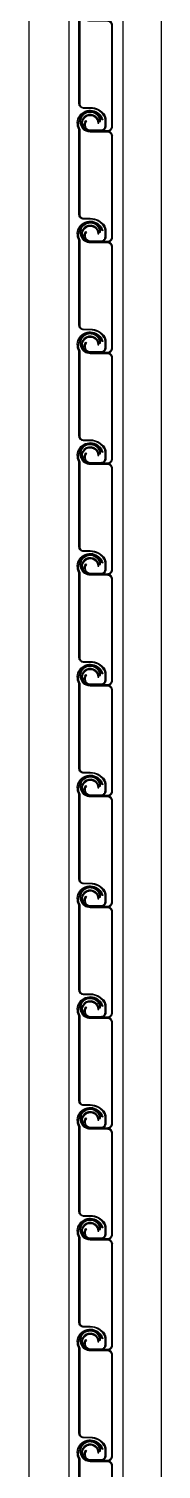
# Model space of a CAD drawing. Header units: millimetres. Extents: x 19868 to 801382, y -4805 to 85279.
# Drawn here: x 579850 to 579936, y 36795 to 37731 of the extents above; entities that cross this region are included whole.
import ezdxf

# ---------------------------------------------------------------- set-up
doc = ezdxf.new("R2010")
doc.units = ezdxf.units.MM
doc.header["$LTSCALE"] = 250
doc.layers.add('A-ETC-8', color=8, linetype='Continuous')

# ---------------------------------------------------------------- blocks, each defined once
blk = doc.blocks.new('C9fc9bb7c')
h = blk.add_hatch()
h.set_pattern_fill('ANSI31', color=256, scale=1.161, angle=-90, style=0)
h.set_pattern_definition([(315, (-1584085.85751, 209484.24353), (0.10261887162, 0.10261887162), [])])
h.paths.add_polyline_path([(710.8, 2639.49), (710.8, 2696.78), (710.8, 2703.92, 0.414214), (707.75, 2706.97), (696.9, 2706.97), (696.9, 2707.56), (707.75, 2707.56, -0.414214), (711.39, 2703.92), (711.39, 2696.78), (711.39, 2639.49)])
h.paths.add_polyline_path([(690.2, 2713.6), (690.79, 2713.6, 0.272094), (693.98, 2708.3), (692.9, 2708.3, -0.234313)])
h.paths.add_polyline_path([(690.2, 2713.6, -0.416993), (696.9, 2720.36), (696.9, 2719.78, 0.41726), (690.79, 2713.6)])
h.paths.add_polyline_path([(696.9, 2719.78), (696.9, 2720.36, -0.414214), (703.59, 2713.67), (703.01, 2713.67, 0.414214)])
h.paths.add_polyline_path([(692.9, 2708.3), (693.98, 2708.3, 0.125086), (696.9, 2707.56), (696.9, 2706.97, -0.161553)])
h.paths.add_polyline_path([(707.75, 2635), (696.9, 2635), (696.9, 2635.58), (704.06, 2635.58), (707.75, 2635.58, 0.414214), (710.8, 2638.64), (710.8, 2639.49), (711.39, 2639.49), (711.39, 2638.64, -0.414214)])
h.paths.add_polyline_path([(696.9, 2645.65), (696.9, 2646.24, -0.414214), (702.52, 2640.62), (701.93, 2640.62, 0.414214)])
h.paths.add_polyline_path([(691.39, 2639.49, -0.474498), (696.9, 2646.24), (696.9, 2645.65, 0.481821), (691.99, 2639.49)])
h.paths.add_polyline_path([(691.39, 2639.49), (691.99, 2639.49, 0.349691), (696.9, 2635.58), (696.9, 2635, -0.356394)])
h = blk.add_hatch()
h.set_pattern_fill('ANSI31', color=256, scale=1.161, angle=-90, style=0)
h.set_pattern_definition([(315, (-1584085.85751, 209412.26746), (0.10261887162, 0.10261887162), [])])
h.paths.add_polyline_path([(710.8, 2567.52), (710.8, 2624.8), (710.8, 2631.94, 0.414214), (707.75, 2635), (696.9, 2635), (696.9, 2635.58), (707.75, 2635.58, -0.414214), (711.39, 2631.94), (711.39, 2624.8), (711.39, 2567.52)])
h.paths.add_polyline_path([(690.2, 2641.63), (690.79, 2641.63, 0.272094), (693.98, 2636.32), (692.9, 2636.32, -0.234313)])
h.paths.add_polyline_path([(690.2, 2641.63, -0.416993), (696.9, 2648.39), (696.9, 2647.8, 0.41726), (690.79, 2641.63)])
h.paths.add_polyline_path([(696.9, 2647.8), (696.9, 2648.39, -0.414214), (703.59, 2641.69), (703.01, 2641.69, 0.414214)])
h.paths.add_polyline_path([(692.9, 2636.32), (693.98, 2636.32, 0.125086), (696.9, 2635.58), (696.9, 2635, -0.161553)])
h.paths.add_polyline_path([(707.75, 2563.02), (696.9, 2563.02), (696.9, 2563.61), (704.06, 2563.61), (707.75, 2563.61, 0.414214), (710.8, 2566.66), (710.8, 2567.52), (711.39, 2567.52), (711.39, 2566.66, -0.414214)])
h.paths.add_polyline_path([(696.9, 2573.67), (696.9, 2574.26, -0.414214), (702.52, 2568.64), (701.93, 2568.64, 0.414214)])
h.paths.add_polyline_path([(691.39, 2567.52, -0.474498), (696.9, 2574.26), (696.9, 2573.67, 0.481821), (691.99, 2567.52)])
h.paths.add_polyline_path([(691.39, 2567.52), (691.99, 2567.52, 0.349691), (696.9, 2563.61), (696.9, 2563.02, -0.356394)])
h = blk.add_hatch()
h.set_pattern_fill('ANSI31', color=256, scale=1.161, angle=-90, style=0)
h.set_pattern_definition([(315, (-1584085.85751, 209340.29139), (0.10261887162, 0.10261887162), [])])
h.paths.add_polyline_path([(710.8, 2495.54), (710.8, 2552.83), (710.8, 2559.97, 0.414214), (707.75, 2563.02), (696.9, 2563.02), (696.9, 2563.61), (707.75, 2563.61, -0.414214), (711.39, 2559.97), (711.39, 2552.83), (711.39, 2495.54)])
h.paths.add_polyline_path([(690.2, 2569.65), (690.79, 2569.65, 0.272094), (693.98, 2564.35), (692.9, 2564.35, -0.234313)])
h.paths.add_polyline_path([(690.2, 2569.65, -0.416993), (696.9, 2576.41), (696.9, 2575.82, 0.41726), (690.79, 2569.65)])
h.paths.add_polyline_path([(696.9, 2575.82), (696.9, 2576.41, -0.414214), (703.59, 2569.72), (703.01, 2569.72, 0.414214)])
h.paths.add_polyline_path([(692.9, 2564.35), (693.98, 2564.35, 0.125086), (696.9, 2563.61), (696.9, 2563.02, -0.161553)])
h.paths.add_polyline_path([(707.75, 2491.04), (696.9, 2491.04), (696.9, 2491.63), (704.06, 2491.63), (707.75, 2491.63, 0.414214), (710.8, 2494.69), (710.8, 2495.54), (711.39, 2495.54), (711.39, 2494.69, -0.414214)])
h.paths.add_polyline_path([(696.9, 2501.7), (696.9, 2502.28, -0.414214), (702.52, 2496.66), (701.93, 2496.66, 0.414214)])
h.paths.add_polyline_path([(691.39, 2495.54, -0.474498), (696.9, 2502.28), (696.9, 2501.7, 0.481821), (691.99, 2495.54)])
h.paths.add_polyline_path([(691.39, 2495.54), (691.99, 2495.54, 0.349691), (696.9, 2491.63), (696.9, 2491.04, -0.356394)])
h = blk.add_hatch()
h.set_pattern_fill('ANSI31', color=256, scale=1.161, angle=-90, style=0)
h.set_pattern_definition([(315, (-1584085.85751, 209268.31532), (0.10261887162, 0.10261887162), [])])
h.paths.add_polyline_path([(710.8, 2423.56), (710.8, 2480.85), (710.8, 2487.99, 0.414214), (707.75, 2491.04), (696.9, 2491.04), (696.9, 2491.63), (707.75, 2491.63, -0.414214), (711.39, 2487.99), (711.39, 2480.85), (711.39, 2423.56)])
h.paths.add_polyline_path([(690.2, 2497.68), (690.79, 2497.68, 0.272094), (693.98, 2492.37), (692.9, 2492.37, -0.234313)])
h.paths.add_polyline_path([(690.2, 2497.68, -0.416993), (696.9, 2504.43), (696.9, 2503.85, 0.41726), (690.79, 2497.68)])
h.paths.add_polyline_path([(696.9, 2503.85), (696.9, 2504.43, -0.414214), (703.59, 2497.74), (703.01, 2497.74, 0.414214)])
h.paths.add_polyline_path([(692.9, 2492.37), (693.98, 2492.37, 0.125086), (696.9, 2491.63), (696.9, 2491.04, -0.161553)])
h.paths.add_polyline_path([(707.75, 2419.07), (696.9, 2419.07), (696.9, 2419.66), (704.06, 2419.66), (707.75, 2419.66, 0.414214), (710.8, 2422.71), (710.8, 2423.56), (711.39, 2423.56), (711.39, 2422.71, -0.414214)])
h.paths.add_polyline_path([(696.9, 2429.72), (696.9, 2430.31, -0.414214), (702.52, 2424.69), (701.93, 2424.69, 0.414214)])
h.paths.add_polyline_path([(691.39, 2423.56, -0.474498), (696.9, 2430.31), (696.9, 2429.72, 0.481821), (691.99, 2423.56)])
h.paths.add_polyline_path([(691.39, 2423.56), (691.99, 2423.56, 0.349691), (696.9, 2419.66), (696.9, 2419.07, -0.356394)])
h = blk.add_hatch()
h.set_pattern_fill('ANSI31', color=256, scale=1.161, angle=-90, style=0)
h.set_pattern_definition([(315, (-1584085.85751, 209196.33925), (0.10261887162, 0.10261887162), [])])
h.paths.add_polyline_path([(710.8, 2351.59), (710.8, 2408.87), (710.8, 2416.01, 0.414214), (707.75, 2419.07), (696.9, 2419.07), (696.9, 2419.66), (707.75, 2419.66, -0.414214), (711.39, 2416.01), (711.39, 2408.87), (711.39, 2351.59)])
h.paths.add_polyline_path([(690.2, 2425.7), (690.79, 2425.7, 0.272094), (693.98, 2420.4), (692.9, 2420.4, -0.234313)])
h.paths.add_polyline_path([(690.2, 2425.7, -0.416993), (696.9, 2432.46), (696.9, 2431.87, 0.41726), (690.79, 2425.7)])
h.paths.add_polyline_path([(696.9, 2431.87), (696.9, 2432.46, -0.414214), (703.59, 2425.76), (703.01, 2425.76, 0.414214)])
h.paths.add_polyline_path([(692.9, 2420.4), (693.98, 2420.4, 0.125086), (696.9, 2419.66), (696.9, 2419.07, -0.161553)])
h.paths.add_polyline_path([(707.75, 2347.09), (696.9, 2347.09), (696.9, 2347.68), (704.06, 2347.68), (707.75, 2347.68, 0.414214), (710.8, 2350.73), (710.8, 2351.59), (711.39, 2351.59), (711.39, 2350.73, -0.414214)])
h.paths.add_polyline_path([(696.9, 2357.75), (696.9, 2358.33, -0.414214), (702.52, 2352.71), (701.93, 2352.71, 0.414214)])
h.paths.add_polyline_path([(691.39, 2351.59, -0.474498), (696.9, 2358.33), (696.9, 2357.75, 0.481821), (691.99, 2351.59)])
h.paths.add_polyline_path([(691.39, 2351.59), (691.99, 2351.59, 0.349691), (696.9, 2347.68), (696.9, 2347.09, -0.356394)])
h = blk.add_hatch()
h.set_pattern_fill('ANSI31', color=256, scale=1.161, angle=-90, style=0)
h.set_pattern_definition([(315, (-1584085.85751, 209124.36318), (0.10261887162, 0.10261887162), [])])
h.paths.add_polyline_path([(710.8, 2279.61), (710.8, 2336.9), (710.8, 2344.04, 0.414214), (707.75, 2347.09), (696.9, 2347.09), (696.9, 2347.68), (707.75, 2347.68, -0.414214), (711.39, 2344.04), (711.39, 2336.9), (711.39, 2279.61)])
h.paths.add_polyline_path([(690.2, 2353.72), (690.79, 2353.72, 0.272094), (693.98, 2348.42), (692.9, 2348.42, -0.234313)])
h.paths.add_polyline_path([(690.2, 2353.72, -0.416993), (696.9, 2360.48), (696.9, 2359.9, 0.41726), (690.79, 2353.72)])
h.paths.add_polyline_path([(696.9, 2359.9), (696.9, 2360.48, -0.414214), (703.59, 2353.79), (703.01, 2353.79, 0.414214)])
h.paths.add_polyline_path([(692.9, 2348.42), (693.98, 2348.42, 0.125086), (696.9, 2347.68), (696.9, 2347.09, -0.161553)])
h.paths.add_polyline_path([(707.75, 2275.12), (696.9, 2275.12), (696.9, 2275.7), (704.06, 2275.7), (707.75, 2275.7, 0.414214), (710.8, 2278.76), (710.8, 2279.61), (711.39, 2279.61), (711.39, 2278.76, -0.414214)])
h.paths.add_polyline_path([(696.9, 2285.77), (696.9, 2286.36, -0.414214), (702.52, 2280.74), (701.93, 2280.74, 0.414214)])
h.paths.add_polyline_path([(691.39, 2279.61, -0.474498), (696.9, 2286.36), (696.9, 2285.77, 0.481821), (691.99, 2279.61)])
h.paths.add_polyline_path([(691.39, 2279.61), (691.99, 2279.61, 0.349691), (696.9, 2275.7), (696.9, 2275.12, -0.356394)])
h = blk.add_hatch()
h.set_pattern_fill('ANSI31', color=256, scale=1.161, angle=-90, style=0)
h.set_pattern_definition([(315, (-1584085.85751, 209052.38711), (0.10261887162, 0.10261887162), [])])
h.paths.add_polyline_path([(710.8, 2207.64), (710.8, 2264.92), (710.8, 2272.06, 0.414214), (707.75, 2275.12), (696.9, 2275.12), (696.9, 2275.7), (707.75, 2275.7, -0.414214), (711.39, 2272.06), (711.39, 2264.92), (711.39, 2207.64)])
h.paths.add_polyline_path([(690.2, 2281.75), (690.79, 2281.75, 0.272094), (693.98, 2276.44), (692.9, 2276.44, -0.234313)])
h.paths.add_polyline_path([(690.2, 2281.75, -0.416993), (696.9, 2288.51), (696.9, 2287.92, 0.41726), (690.79, 2281.75)])
h.paths.add_polyline_path([(696.9, 2287.92), (696.9, 2288.51, -0.414214), (703.59, 2281.81), (703.01, 2281.81, 0.414214)])
h.paths.add_polyline_path([(692.9, 2276.44), (693.98, 2276.44, 0.125086), (696.9, 2275.7), (696.9, 2275.12, -0.161553)])
h.paths.add_polyline_path([(707.75, 2203.14), (696.9, 2203.14), (696.9, 2203.73), (704.06, 2203.73), (707.75, 2203.73, 0.414214), (710.8, 2206.78), (710.8, 2207.64), (711.39, 2207.64), (711.39, 2206.78, -0.414214)])
h.paths.add_polyline_path([(696.9, 2213.79), (696.9, 2214.38, -0.414214), (702.52, 2208.76), (701.93, 2208.76, 0.414214)])
h.paths.add_polyline_path([(691.39, 2207.64, -0.474498), (696.9, 2214.38), (696.9, 2213.79, 0.481821), (691.99, 2207.64)])
h.paths.add_polyline_path([(691.39, 2207.64), (691.99, 2207.64, 0.349691), (696.9, 2203.73), (696.9, 2203.14, -0.356394)])
h = blk.add_hatch()
h.set_pattern_fill('ANSI31', color=256, scale=1.161, angle=-90, style=0)
h.set_pattern_definition([(315, (-1584085.85751, 208980.41104), (0.10261887162, 0.10261887162), [])])
h.paths.add_polyline_path([(710.8, 2135.66), (710.8, 2192.95), (710.8, 2200.09, 0.414214), (707.75, 2203.14), (696.9, 2203.14), (696.9, 2203.73), (707.75, 2203.73, -0.414214), (711.39, 2200.09), (711.39, 2192.95), (711.39, 2135.66)])
h.paths.add_polyline_path([(690.2, 2209.77), (690.79, 2209.77, 0.272094), (693.98, 2204.47), (692.9, 2204.47, -0.234313)])
h.paths.add_polyline_path([(690.2, 2209.77, -0.416993), (696.9, 2216.53), (696.9, 2215.94, 0.41726), (690.79, 2209.77)])
h.paths.add_polyline_path([(696.9, 2215.94), (696.9, 2216.53, -0.414214), (703.59, 2209.84), (703.01, 2209.84, 0.414214)])
h.paths.add_polyline_path([(692.9, 2204.47), (693.98, 2204.47, 0.125086), (696.9, 2203.73), (696.9, 2203.14, -0.161553)])
h.paths.add_polyline_path([(707.75, 2131.16), (696.9, 2131.16), (696.9, 2131.75), (704.06, 2131.75), (707.75, 2131.75, 0.414214), (710.8, 2134.81), (710.8, 2135.66), (711.39, 2135.66), (711.39, 2134.81, -0.414214)])
h.paths.add_polyline_path([(696.9, 2141.82), (696.9, 2142.4, -0.414214), (702.52, 2136.78), (701.93, 2136.78, 0.414214)])
h.paths.add_polyline_path([(691.39, 2135.66, -0.474498), (696.9, 2142.4), (696.9, 2141.82, 0.481821), (691.99, 2135.66)])
h.paths.add_polyline_path([(691.39, 2135.66), (691.99, 2135.66, 0.349691), (696.9, 2131.75), (696.9, 2131.16, -0.356394)])
h = blk.add_hatch()
h.set_pattern_fill('ANSI31', color=256, scale=1.161, angle=-90, style=0)
h.set_pattern_definition([(315, (-1584085.85751, 208908.43497), (0.10261887162, 0.10261887162), [])])
h.paths.add_polyline_path([(710.8, 2063.68), (710.8, 2120.97), (710.8, 2128.11, 0.414214), (707.75, 2131.16), (696.9, 2131.16), (696.9, 2131.75), (707.75, 2131.75, -0.414214), (711.39, 2128.11), (711.39, 2120.97), (711.39, 2063.68)])
h.paths.add_polyline_path([(690.2, 2137.8), (690.79, 2137.8, 0.272094), (693.98, 2132.49), (692.9, 2132.49, -0.234313)])
h.paths.add_polyline_path([(690.2, 2137.8, -0.416993), (696.9, 2144.55), (696.9, 2143.97, 0.41726), (690.79, 2137.8)])
h.paths.add_polyline_path([(696.9, 2143.97), (696.9, 2144.55, -0.414214), (703.59, 2137.86), (703.01, 2137.86, 0.414214)])
h.paths.add_polyline_path([(692.9, 2132.49), (693.98, 2132.49, 0.125086), (696.9, 2131.75), (696.9, 2131.16, -0.161553)])
h.paths.add_polyline_path([(707.75, 2059.19), (696.9, 2059.19), (696.9, 2059.77), (704.06, 2059.77), (707.75, 2059.77, 0.414214), (710.8, 2062.83), (710.8, 2063.68), (711.39, 2063.68), (711.39, 2062.83, -0.414214)])
h.paths.add_polyline_path([(696.9, 2069.84), (696.9, 2070.43, -0.414214), (702.52, 2064.81), (701.93, 2064.81, 0.414214)])
h.paths.add_polyline_path([(691.39, 2063.68, -0.474498), (696.9, 2070.43), (696.9, 2069.84, 0.481821), (691.99, 2063.68)])
h.paths.add_polyline_path([(691.39, 2063.68), (691.99, 2063.68, 0.349691), (696.9, 2059.77), (696.9, 2059.19, -0.356394)])
h = blk.add_hatch()
h.set_pattern_fill('ANSI31', color=256, scale=1.161, angle=-90, style=0)
h.set_pattern_definition([(315, (-1584085.85751, 208836.4589), (0.10261887162, 0.10261887162), [])])
h.paths.add_polyline_path([(710.8, 1991.71), (710.8, 2048.99), (710.8, 2056.13, 0.414214), (707.75, 2059.19), (696.9, 2059.19), (696.9, 2059.77), (707.75, 2059.77, -0.414214), (711.39, 2056.13), (711.39, 2048.99), (711.39, 1991.71)])
h.paths.add_polyline_path([(690.2, 2065.82), (690.79, 2065.82, 0.272094), (693.98, 2060.52), (692.9, 2060.52, -0.234313)])
h.paths.add_polyline_path([(690.2, 2065.82, -0.416993), (696.9, 2072.58), (696.9, 2071.99, 0.41726), (690.79, 2065.82)])
h.paths.add_polyline_path([(696.9, 2071.99), (696.9, 2072.58, -0.414214), (703.59, 2065.88), (703.01, 2065.88, 0.414214)])
h.paths.add_polyline_path([(692.9, 2060.52), (693.98, 2060.52, 0.125086), (696.9, 2059.77), (696.9, 2059.19, -0.161553)])
h.paths.add_polyline_path([(707.75, 1987.21), (696.9, 1987.21), (696.9, 1987.8), (704.06, 1987.8), (707.75, 1987.8, 0.414214), (710.8, 1990.85), (710.8, 1991.71), (711.39, 1991.71), (711.39, 1990.85, -0.414214)])
h.paths.add_polyline_path([(696.9, 1997.87), (696.9, 1998.45, -0.414214), (702.52, 1992.83), (701.93, 1992.83, 0.414214)])
h.paths.add_polyline_path([(691.39, 1991.71, -0.474498), (696.9, 1998.45), (696.9, 1997.87, 0.481821), (691.99, 1991.71)])
h.paths.add_polyline_path([(691.39, 1991.71), (691.99, 1991.71, 0.349691), (696.9, 1987.8), (696.9, 1987.21, -0.356394)])
h = blk.add_hatch()
h.set_pattern_fill('ANSI31', color=256, scale=1.161, angle=-90, style=0)
h.set_pattern_definition([(315, (-1584085.85751, 208764.48283), (0.10261887162, 0.10261887162), [])])
h.paths.add_polyline_path([(710.8, 1919.73), (710.8, 1977.02), (710.8, 1984.16, 0.414214), (707.75, 1987.21), (696.9, 1987.21), (696.9, 1987.8), (707.75, 1987.8, -0.414214), (711.39, 1984.16), (711.39, 1977.02), (711.39, 1919.73)])
h.paths.add_polyline_path([(690.2, 1993.84), (690.79, 1993.84, 0.272094), (693.98, 1988.54), (692.9, 1988.54, -0.234313)])
h.paths.add_polyline_path([(690.2, 1993.84, -0.416993), (696.9, 2000.6), (696.9, 2000.02, 0.41726), (690.79, 1993.84)])
h.paths.add_polyline_path([(696.9, 2000.02), (696.9, 2000.6, -0.414214), (703.59, 1993.91), (703.01, 1993.91, 0.414214)])
h.paths.add_polyline_path([(692.9, 1988.54), (693.98, 1988.54, 0.125086), (696.9, 1987.8), (696.9, 1987.21, -0.161553)])
h.paths.add_polyline_path([(707.75, 1915.24), (696.9, 1915.24), (696.9, 1915.82), (704.06, 1915.82), (707.75, 1915.82, 0.414214), (710.8, 1918.88), (710.8, 1919.73), (711.39, 1919.73), (711.39, 1918.88, -0.414214)])
h.paths.add_polyline_path([(696.9, 1925.89), (696.9, 1926.48, -0.414214), (702.52, 1920.86), (701.93, 1920.86, 0.414214)])
h.paths.add_polyline_path([(691.39, 1919.73, -0.474498), (696.9, 1926.48), (696.9, 1925.89, 0.481821), (691.99, 1919.73)])
h.paths.add_polyline_path([(691.39, 1919.73), (691.99, 1919.73, 0.349691), (696.9, 1915.82), (696.9, 1915.24, -0.356394)])
h = blk.add_hatch()
h.set_pattern_fill('ANSI31', color=256, scale=1.161, angle=-90, style=0)
h.set_pattern_definition([(315, (-1584085.85751, 208692.50676), (0.10261887162, 0.10261887162), [])])
h.paths.add_polyline_path([(710.8, 1847.76), (710.8, 1905.04), (710.8, 1912.18, 0.414214), (707.75, 1915.24), (696.9, 1915.24), (696.9, 1915.82), (707.75, 1915.82, -0.414214), (711.39, 1912.18), (711.39, 1905.04), (711.39, 1847.76)])
h.paths.add_polyline_path([(690.2, 1921.87), (690.79, 1921.87, 0.272094), (693.98, 1916.56), (692.9, 1916.56, -0.234313)])
h.paths.add_polyline_path([(690.2, 1921.87, -0.416993), (696.9, 1928.63), (696.9, 1928.04, 0.41726), (690.79, 1921.87)])
h.paths.add_polyline_path([(696.9, 1928.04), (696.9, 1928.63, -0.414214), (703.59, 1921.93), (703.01, 1921.93, 0.414214)])
h.paths.add_polyline_path([(692.9, 1916.56), (693.98, 1916.56, 0.125086), (696.9, 1915.82), (696.9, 1915.24, -0.161553)])
h.paths.add_polyline_path([(707.75, 1843.26), (696.9, 1843.26), (696.9, 1843.85), (704.06, 1843.85), (707.75, 1843.85, 0.414214), (710.8, 1846.9), (710.8, 1847.76), (711.39, 1847.76), (711.39, 1846.9, -0.414214)])
h.paths.add_polyline_path([(696.9, 1853.91), (696.9, 1854.5, -0.414214), (702.52, 1848.88), (701.93, 1848.88, 0.414214)])
h.paths.add_polyline_path([(691.39, 1847.76, -0.474498), (696.9, 1854.5), (696.9, 1853.91, 0.481821), (691.99, 1847.76)])
h.paths.add_polyline_path([(691.39, 1847.76), (691.99, 1847.76, 0.349691), (696.9, 1843.85), (696.9, 1843.26, -0.356394)])
h = blk.add_hatch()
h.set_pattern_fill('ANSI31', color=256, scale=1.161, angle=-90, style=0)
h.set_pattern_definition([(315, (-1584085.85751, 208620.53069), (0.10261887162, 0.10261887162), [])])
h.paths.add_polyline_path([(710.8, 1775.78), (710.8, 1833.07), (710.8, 1840.21, 0.414214), (707.75, 1843.26), (696.9, 1843.26), (696.9, 1843.85), (707.75, 1843.85, -0.414214), (711.39, 1840.21), (711.39, 1833.07), (711.39, 1775.78)])
h.paths.add_polyline_path([(690.2, 1849.89), (690.79, 1849.89, 0.272094), (693.98, 1844.59), (692.9, 1844.59, -0.234313)])
h.paths.add_polyline_path([(690.2, 1849.89, -0.416993), (696.9, 1856.65), (696.9, 1856.06, 0.41726), (690.79, 1849.89)])
h.paths.add_polyline_path([(696.9, 1856.06), (696.9, 1856.65, -0.414214), (703.59, 1849.96), (703.01, 1849.96, 0.414214)])
h.paths.add_polyline_path([(692.9, 1844.59), (693.98, 1844.59, 0.125086), (696.9, 1843.85), (696.9, 1843.26, -0.161553)])
h.paths.add_polyline_path([(707.75, 1771.28), (696.9, 1771.28), (696.9, 1771.87), (704.06, 1771.87), (707.75, 1771.87, 0.414214), (710.8, 1774.92), (710.8, 1775.78), (711.39, 1775.78), (711.39, 1774.92, -0.414214)])
h.paths.add_polyline_path([(696.9, 1781.94), (696.9, 1782.52, -0.414214), (702.52, 1776.9), (701.93, 1776.9, 0.414214)])
h.paths.add_polyline_path([(691.39, 1775.78, -0.474498), (696.9, 1782.52), (696.9, 1781.94, 0.481821), (691.99, 1775.78)])
h.paths.add_polyline_path([(691.39, 1775.78), (691.99, 1775.78, 0.349691), (696.9, 1771.87), (696.9, 1771.28, -0.356394)])
h = blk.add_hatch()
h.set_pattern_fill('ANSI31', color=256, scale=1.161, angle=-90, style=0)
h.set_pattern_definition([(315, (-1584085.85751, 208548.55462), (0.10261887162, 0.10261887162), [])])
h.paths.add_polyline_path([(710.8, 1703.8), (710.8, 1761.09), (710.8, 1768.23, 0.414214), (707.75, 1771.28), (696.9, 1771.28), (696.9, 1771.87), (707.75, 1771.87, -0.414214), (711.39, 1768.23), (711.39, 1761.09), (711.39, 1703.8)])
h.paths.add_polyline_path([(690.2, 1777.92), (690.79, 1777.92, 0.272094), (693.98, 1772.61), (692.9, 1772.61, -0.234313)])
h.paths.add_polyline_path([(690.2, 1777.92, -0.416993), (696.9, 1784.67), (696.9, 1784.09, 0.41726), (690.79, 1777.92)])
h.paths.add_polyline_path([(696.9, 1784.09), (696.9, 1784.67, -0.414214), (703.59, 1777.98), (703.01, 1777.98, 0.414214)])
h.paths.add_polyline_path([(692.9, 1772.61), (693.98, 1772.61, 0.125086), (696.9, 1771.87), (696.9, 1771.28, -0.161553)])
h.paths.add_polyline_path([(707.75, 1699.31), (696.9, 1699.31), (696.9, 1699.89), (704.06, 1699.89), (707.75, 1699.89, 0.414214), (710.8, 1702.95), (710.8, 1703.8), (711.39, 1703.8), (711.39, 1702.95, -0.414214)])
h.paths.add_polyline_path([(696.9, 1709.96), (696.9, 1710.55, -0.414214), (702.52, 1704.93), (701.93, 1704.93, 0.414214)])
h.paths.add_polyline_path([(691.39, 1703.8, -0.474498), (696.9, 1710.55), (696.9, 1709.96, 0.481821), (691.99, 1703.8)])
h.paths.add_polyline_path([(691.39, 1703.8), (691.99, 1703.8, 0.349691), (696.9, 1699.89), (696.9, 1699.31, -0.356394)])
for p, q in [((683, 6083.07), (683, 0)), ((718, 6083.07), (718, 0)), ((657, 6080.32), (657, 0)), ((743, 6080.32), (743, 0)), ((696.9, 2635.58), (696.9, 2636.08)), ((696.9, 2636.08), (704.27, 2636.08)), ((696.9, 2563.61), (696.9, 2564.11)), ((696.9, 2564.11), (704.27, 2564.11)), ((696.9, 2491.63), (696.9, 2492.13)), ((696.9, 2492.13), (704.27, 2492.13)), ((696.9, 2419.66), (696.9, 2420.16)), ((696.9, 2420.16), (704.27, 2420.16)), ((696.9, 2347.68), (696.9, 2348.18)), ((696.9, 2348.18), (704.27, 2348.18)), ((696.9, 2275.7), (696.9, 2276.2)), ((696.9, 2276.2), (704.27, 2276.2)), ((696.9, 2203.73), (696.9, 2204.23)), ((696.9, 2204.23), (704.27, 2204.23)), ((696.9, 2131.75), (696.9, 2132.25)), ((696.9, 2132.25), (704.27, 2132.25)), ((696.9, 2059.77), (696.9, 2060.27)), ((696.9, 2060.27), (704.27, 2060.27)), ((696.9, 1987.8), (696.9, 1988.3)), ((696.9, 1988.3), (704.27, 1988.3)), ((696.9, 1915.82), (696.9, 1916.32)), ((696.9, 1916.32), (704.27, 1916.32)), ((696.9, 1843.85), (696.9, 1844.35)), ((696.9, 1844.35), (704.27, 1844.35)), ((696.9, 1771.87), (696.9, 1772.37)), ((696.9, 1772.37), (704.27, 1772.37))]:
    blk.add_line(p, q)
for points in [[(689.57, 2696.78), (689.57, 2708.43, -1.129258), (705, 2714.78), (704.44, 2714.62, 1.140281), (690.15, 2708.59), (690.15, 2696.78)], [(711.39, 2696.78), (711.39, 2703.92, 0.414214), (707.75, 2707.56), (696.9, 2707.56, -2.414214), (703.01, 2713.67), (703.59, 2713.67, 2.414214), (696.9, 2706.97), (707.75, 2706.97, -0.414214), (710.8, 2703.92), (710.8, 2696.78)], [(690.15, 2696.78), (690.15, 2653.25, 0.414214), (692.62, 2650.78), (696.9, 2650.78, -0.251984), (706.32, 2645.71, -0.146897), (707.11, 2643.07), (707.11, 2638.64, -0.414214), (704.06, 2635.58), (696.9, 2635.58, -0.668179), (694.13, 2642.26), (694.55, 2641.84, 0.668179), (696.9, 2636.17), (704.06, 2636.17, 0.414214), (706.53, 2638.64), (706.53, 2643.07, 0.146897), (705.83, 2645.39, 0.251984), (696.9, 2650.2), (692.62, 2650.2, -0.414214), (689.57, 2653.25), (689.57, 2696.78)], [(710.8, 2696.78), (710.8, 2638.64, -0.414214), (707.75, 2635.58), (696.9, 2635.58, -2.414214), (701.93, 2640.62), (702.52, 2640.62, 2.414214), (696.9, 2635), (707.75, 2635, 0.414214), (711.39, 2638.64), (711.39, 2696.78)], [(689.57, 2624.8), (689.57, 2636.45, -1.129258), (705, 2642.8), (704.44, 2642.64, 1.140281), (690.15, 2636.61), (690.15, 2624.8)], [(711.39, 2624.8), (711.39, 2631.94, 0.414214), (707.75, 2635.58), (696.9, 2635.58, -2.414214), (703.01, 2641.69), (703.59, 2641.69, 2.414214), (696.9, 2635), (707.75, 2635, -0.414214), (710.8, 2631.94), (710.8, 2624.8)], [(690.15, 2624.8), (690.15, 2581.27, 0.414214), (692.62, 2578.81), (696.9, 2578.81, -0.251984), (706.32, 2573.74, -0.146897), (707.11, 2571.1), (707.11, 2566.66, -0.414214), (704.06, 2563.61), (696.9, 2563.61, -0.668179), (694.13, 2570.28), (694.55, 2569.87, 0.668179), (696.9, 2564.19), (704.06, 2564.19, 0.414214), (706.53, 2566.66), (706.53, 2571.1, 0.146897), (705.83, 2573.41, 0.251984), (696.9, 2578.22), (692.62, 2578.22, -0.414214), (689.57, 2581.27), (689.57, 2624.8)], [(710.8, 2624.8), (710.8, 2566.66, -0.414214), (707.75, 2563.61), (696.9, 2563.61, -2.414214), (701.93, 2568.64), (702.52, 2568.64, 2.414214), (696.9, 2563.02), (707.75, 2563.02, 0.414214), (711.39, 2566.66), (711.39, 2624.8)], [(689.57, 2552.83), (689.57, 2564.48, -1.129258), (705, 2570.82), (704.44, 2570.67, 1.140281), (690.15, 2564.64), (690.15, 2552.83)], [(711.39, 2552.83), (711.39, 2559.97, 0.414214), (707.75, 2563.61), (696.9, 2563.61, -2.414214), (703.01, 2569.72), (703.59, 2569.72, 2.414214), (696.9, 2563.02), (707.75, 2563.02, -0.414214), (710.8, 2559.97), (710.8, 2552.83)], [(690.15, 2552.83), (690.15, 2509.3, 0.414214), (692.62, 2506.83), (696.9, 2506.83, -0.251984), (706.32, 2501.76, -0.146897), (707.11, 2499.12), (707.11, 2494.69, -0.414214), (704.06, 2491.63), (696.9, 2491.63, -0.668179), (694.13, 2498.31), (694.55, 2497.89, 0.668179), (696.9, 2492.22), (704.06, 2492.22, 0.414214), (706.53, 2494.69), (706.53, 2499.12, 0.146897), (705.83, 2501.44, 0.251984), (696.9, 2506.24), (692.62, 2506.24, -0.414214), (689.57, 2509.3), (689.57, 2552.83)], [(710.8, 2552.83), (710.8, 2494.69, -0.414214), (707.75, 2491.63), (696.9, 2491.63, -2.414214), (701.93, 2496.66), (702.52, 2496.66, 2.414214), (696.9, 2491.04), (707.75, 2491.04, 0.414214), (711.39, 2494.69), (711.39, 2552.83)], [(689.57, 2480.85), (689.57, 2492.5, -1.129258), (705, 2498.85), (704.44, 2498.69, 1.140281), (690.15, 2492.66), (690.15, 2480.85)], [(711.39, 2480.85), (711.39, 2487.99, 0.414214), (707.75, 2491.63), (696.9, 2491.63, -2.414214), (703.01, 2497.74), (703.59, 2497.74, 2.414214), (696.9, 2491.04), (707.75, 2491.04, -0.414214), (710.8, 2487.99), (710.8, 2480.85)], [(690.15, 2480.85), (690.15, 2437.32, 0.414214), (692.62, 2434.85), (696.9, 2434.85, -0.251984), (706.32, 2429.78, -0.146897), (707.11, 2427.15), (707.11, 2422.71, -0.414214), (704.06, 2419.66), (696.9, 2419.66, -0.668179), (694.13, 2426.33), (694.55, 2425.91, 0.668179), (696.9, 2420.24), (704.06, 2420.24, 0.414214), (706.53, 2422.71), (706.53, 2427.15, 0.146897), (705.83, 2429.46, 0.251984), (696.9, 2434.27), (692.62, 2434.27, -0.414214), (689.57, 2437.32), (689.57, 2480.85)], [(710.8, 2480.85), (710.8, 2422.71, -0.414214), (707.75, 2419.66), (696.9, 2419.66, -2.414214), (701.93, 2424.69), (702.52, 2424.69, 2.414214), (696.9, 2419.07), (707.75, 2419.07, 0.414214), (711.39, 2422.71), (711.39, 2480.85)], [(689.57, 2408.87), (689.57, 2420.53, -1.129258), (705, 2426.87), (704.44, 2426.72, 1.140281), (690.15, 2420.68), (690.15, 2408.87)], [(711.39, 2408.87), (711.39, 2416.01, 0.414214), (707.75, 2419.66), (696.9, 2419.66, -2.414214), (703.01, 2425.76), (703.59, 2425.76, 2.414214), (696.9, 2419.07), (707.75, 2419.07, -0.414214), (710.8, 2416.01), (710.8, 2408.87)], [(690.15, 2408.87), (690.15, 2365.35, 0.414214), (692.62, 2362.88), (696.9, 2362.88, -0.251984), (706.32, 2357.81, -0.146897), (707.11, 2355.17), (707.11, 2350.73, -0.414214), (704.06, 2347.68), (696.9, 2347.68, -0.668179), (694.13, 2354.35), (694.55, 2353.94, 0.668179), (696.9, 2348.27), (704.06, 2348.27, 0.414214), (706.53, 2350.73), (706.53, 2355.17, 0.146897), (705.83, 2357.48, 0.251984), (696.9, 2362.29), (692.62, 2362.29, -0.414214), (689.57, 2365.35), (689.57, 2408.87)], [(710.8, 2408.87), (710.8, 2350.73, -0.414214), (707.75, 2347.68), (696.9, 2347.68, -2.414214), (701.93, 2352.71), (702.52, 2352.71, 2.414214), (696.9, 2347.09), (707.75, 2347.09, 0.414214), (711.39, 2350.73), (711.39, 2408.87)], [(689.57, 2336.9), (689.57, 2348.55, -1.129258), (705, 2354.9), (704.44, 2354.74, 1.140281), (690.15, 2348.71), (690.15, 2336.9)], [(711.39, 2336.9), (711.39, 2344.04, 0.414214), (707.75, 2347.68), (696.9, 2347.68, -2.414214), (703.01, 2353.79), (703.59, 2353.79, 2.414214), (696.9, 2347.09), (707.75, 2347.09, -0.414214), (710.8, 2344.04), (710.8, 2336.9)], [(690.15, 2336.9), (690.15, 2293.37, 0.414214), (692.62, 2290.9), (696.9, 2290.9, -0.251984), (706.32, 2285.83, -0.146897), (707.11, 2283.19), (707.11, 2278.76, -0.414214), (704.06, 2275.7), (696.9, 2275.7, -0.668179), (694.13, 2282.38), (694.55, 2281.96, 0.668179), (696.9, 2276.29), (704.06, 2276.29, 0.414214), (706.53, 2278.76), (706.53, 2283.19, 0.146897), (705.83, 2285.51, 0.251984), (696.9, 2290.31), (692.62, 2290.31, -0.414214), (689.57, 2293.37), (689.57, 2336.9)], [(710.8, 2336.9), (710.8, 2278.76, -0.414214), (707.75, 2275.7), (696.9, 2275.7, -2.414214), (701.93, 2280.74), (702.52, 2280.74, 2.414214), (696.9, 2275.12), (707.75, 2275.12, 0.414214), (711.39, 2278.76), (711.39, 2336.9)], [(689.57, 2264.92), (689.57, 2276.57, -1.129258), (705, 2282.92), (704.44, 2282.76, 1.140281), (690.15, 2276.73), (690.15, 2264.92)], [(711.39, 2264.92), (711.39, 2272.06, 0.414214), (707.75, 2275.7), (696.9, 2275.7, -2.414214), (703.01, 2281.81), (703.59, 2281.81, 2.414214), (696.9, 2275.12), (707.75, 2275.12, -0.414214), (710.8, 2272.06), (710.8, 2264.92)], [(690.15, 2264.92), (690.15, 2221.39, 0.414214), (692.62, 2218.93), (696.9, 2218.93, -0.251984), (706.32, 2213.86, -0.146897), (707.11, 2211.22), (707.11, 2206.78, -0.414214), (704.06, 2203.73), (696.9, 2203.73, -0.668179), (694.13, 2210.4), (694.55, 2209.99, 0.668179), (696.9, 2204.31), (704.06, 2204.31, 0.414214), (706.53, 2206.78), (706.53, 2211.22, 0.146897), (705.83, 2213.53, 0.251984), (696.9, 2218.34), (692.62, 2218.34, -0.414214), (689.57, 2221.39), (689.57, 2264.92)], [(710.8, 2264.92), (710.8, 2206.78, -0.414214), (707.75, 2203.73), (696.9, 2203.73, -2.414214), (701.93, 2208.76), (702.52, 2208.76, 2.414214), (696.9, 2203.14), (707.75, 2203.14, 0.414214), (711.39, 2206.78), (711.39, 2264.92)], [(689.57, 2192.95), (689.57, 2204.6, -1.129258), (705, 2210.94), (704.44, 2210.79, 1.140281), (690.15, 2204.75), (690.15, 2192.95)], [(711.39, 2192.95), (711.39, 2200.09, 0.414214), (707.75, 2203.73), (696.9, 2203.73, -2.414214), (703.01, 2209.84), (703.59, 2209.84, 2.414214), (696.9, 2203.14), (707.75, 2203.14, -0.414214), (710.8, 2200.09), (710.8, 2192.95)], [(690.15, 2192.95), (690.15, 2149.42, 0.414214), (692.62, 2146.95), (696.9, 2146.95, -0.251984), (706.32, 2141.88, -0.146897), (707.11, 2139.24), (707.11, 2134.81, -0.414214), (704.06, 2131.75), (696.9, 2131.75, -0.668179), (694.13, 2138.42), (694.55, 2138.01, 0.668179), (696.9, 2132.34), (704.06, 2132.34, 0.414214), (706.53, 2134.81), (706.53, 2139.24, 0.146897), (705.83, 2141.56, 0.251984), (696.9, 2146.36), (692.62, 2146.36, -0.414214), (689.57, 2149.42), (689.57, 2192.95)], [(710.8, 2192.95), (710.8, 2134.81, -0.414214), (707.75, 2131.75), (696.9, 2131.75, -2.414214), (701.93, 2136.78), (702.52, 2136.78, 2.414214), (696.9, 2131.16), (707.75, 2131.16, 0.414214), (711.39, 2134.81), (711.39, 2192.95)], [(689.57, 2120.97), (689.57, 2132.62, -1.129258), (705, 2138.97), (704.44, 2138.81, 1.140281), (690.15, 2132.78), (690.15, 2120.97)], [(711.39, 2120.97), (711.39, 2128.11, 0.414214), (707.75, 2131.75), (696.9, 2131.75, -2.414214), (703.01, 2137.86), (703.59, 2137.86, 2.414214), (696.9, 2131.16), (707.75, 2131.16, -0.414214), (710.8, 2128.11), (710.8, 2120.97)], [(690.15, 2120.97), (690.15, 2077.44, 0.414214), (692.62, 2074.97), (696.9, 2074.97, -0.251984), (706.32, 2069.9, -0.146897), (707.11, 2067.26), (707.11, 2062.83, -0.414214), (704.06, 2059.77), (696.9, 2059.77, -0.668179), (694.13, 2066.45), (694.55, 2066.03, 0.668179), (696.9, 2060.36), (704.06, 2060.36, 0.414214), (706.53, 2062.83), (706.53, 2067.26, 0.146897), (705.83, 2069.58, 0.251984), (696.9, 2074.39), (692.62, 2074.39, -0.414214), (689.57, 2077.44), (689.57, 2120.97)], [(710.8, 2120.97), (710.8, 2062.83, -0.414214), (707.75, 2059.77), (696.9, 2059.77, -2.414214), (701.93, 2064.81), (702.52, 2064.81, 2.414214), (696.9, 2059.19), (707.75, 2059.19, 0.414214), (711.39, 2062.83), (711.39, 2120.97)], [(689.57, 2048.99), (689.57, 2060.65, -1.129258), (705, 2066.99), (704.44, 2066.84, 1.140281), (690.15, 2060.8), (690.15, 2048.99)], [(711.39, 2048.99), (711.39, 2056.13, 0.414214), (707.75, 2059.77), (696.9, 2059.77, -2.414214), (703.01, 2065.88), (703.59, 2065.88, 2.414214), (696.9, 2059.19), (707.75, 2059.19, -0.414214), (710.8, 2056.13), (710.8, 2048.99)], [(690.15, 2048.99), (690.15, 2005.46, 0.414214), (692.62, 2003), (696.9, 2003, -0.251984), (706.32, 1997.93, -0.146897), (707.11, 1995.29), (707.11, 1990.85, -0.414214), (704.06, 1987.8), (696.9, 1987.8, -0.668179), (694.13, 1994.47), (694.55, 1994.06, 0.668179), (696.9, 1988.39), (704.06, 1988.39, 0.414214), (706.53, 1990.85), (706.53, 1995.29, 0.146897), (705.83, 1997.6, 0.251984), (696.9, 2002.41), (692.62, 2002.41, -0.414214), (689.57, 2005.46), (689.57, 2048.99)], [(710.8, 2048.99), (710.8, 1990.85, -0.414214), (707.75, 1987.8), (696.9, 1987.8, -2.414214), (701.93, 1992.83), (702.52, 1992.83, 2.414214), (696.9, 1987.21), (707.75, 1987.21, 0.414214), (711.39, 1990.85), (711.39, 2048.99)], [(689.57, 1977.02), (689.57, 1988.67, -1.129258), (705, 1995.02), (704.44, 1994.86, 1.140281), (690.15, 1988.83), (690.15, 1977.02)], [(711.39, 1977.02), (711.39, 1984.16, 0.414214), (707.75, 1987.8), (696.9, 1987.8, -2.414214), (703.01, 1993.91), (703.59, 1993.91, 2.414214), (696.9, 1987.21), (707.75, 1987.21, -0.414214), (710.8, 1984.16), (710.8, 1977.02)], [(690.15, 1977.02), (690.15, 1933.49, 0.414214), (692.62, 1931.02), (696.9, 1931.02, -0.251984), (706.32, 1925.95, -0.146897), (707.11, 1923.31), (707.11, 1918.88, -0.414214), (704.06, 1915.82), (696.9, 1915.82, -0.668179), (694.13, 1922.5), (694.55, 1922.08, 0.668179), (696.9, 1916.41), (704.06, 1916.41, 0.414214), (706.53, 1918.88), (706.53, 1923.31, 0.146897), (705.83, 1925.63, 0.251984), (696.9, 1930.43), (692.62, 1930.43, -0.414214), (689.57, 1933.49), (689.57, 1977.02)], [(710.8, 1977.02), (710.8, 1918.88, -0.414214), (707.75, 1915.82), (696.9, 1915.82, -2.414214), (701.93, 1920.86), (702.52, 1920.86, 2.414214), (696.9, 1915.24), (707.75, 1915.24, 0.414214), (711.39, 1918.88), (711.39, 1977.02)], [(689.57, 1905.04), (689.57, 1916.69, -1.129258), (705, 1923.04), (704.44, 1922.88, 1.140281), (690.15, 1916.85), (690.15, 1905.04)], [(711.39, 1905.04), (711.39, 1912.18, 0.414214), (707.75, 1915.82), (696.9, 1915.82, -2.414214), (703.01, 1921.93), (703.59, 1921.93, 2.414214), (696.9, 1915.24), (707.75, 1915.24, -0.414214), (710.8, 1912.18), (710.8, 1905.04)], [(690.15, 1905.04), (690.15, 1861.51, 0.414214), (692.62, 1859.04), (696.9, 1859.04, -0.251984), (706.32, 1853.97, -0.146897), (707.11, 1851.34), (707.11, 1846.9, -0.414214), (704.06, 1843.85), (696.9, 1843.85, -0.668179), (694.13, 1850.52), (694.55, 1850.11, 0.668179), (696.9, 1844.43), (704.06, 1844.43, 0.414214), (706.53, 1846.9), (706.53, 1851.34, 0.146897), (705.83, 1853.65, 0.251984), (696.9, 1858.46), (692.62, 1858.46, -0.414214), (689.57, 1861.51), (689.57, 1905.04)], [(710.8, 1905.04), (710.8, 1846.9, -0.414214), (707.75, 1843.85), (696.9, 1843.85, -2.414214), (701.93, 1848.88), (702.52, 1848.88, 2.414214), (696.9, 1843.26), (707.75, 1843.26, 0.414214), (711.39, 1846.9), (711.39, 1905.04)], [(689.57, 1833.07), (689.57, 1844.72, -1.129258), (705, 1851.06), (704.44, 1850.91, 1.140281), (690.15, 1844.87), (690.15, 1833.07)], [(711.39, 1833.07), (711.39, 1840.21, 0.414214), (707.75, 1843.85), (696.9, 1843.85, -2.414214), (703.01, 1849.96), (703.59, 1849.96, 2.414214), (696.9, 1843.26), (707.75, 1843.26, -0.414214), (710.8, 1840.21), (710.8, 1833.07)], [(690.15, 1833.07), (690.15, 1789.54, 0.414214), (692.62, 1787.07), (696.9, 1787.07, -0.251984), (706.32, 1782, -0.146897), (707.11, 1779.36), (707.11, 1774.92, -0.414214), (704.06, 1771.87), (696.9, 1771.87, -0.668179), (694.13, 1778.54), (694.55, 1778.13, 0.668179), (696.9, 1772.46), (704.06, 1772.46, 0.414214), (706.53, 1774.92), (706.53, 1779.36, 0.146897), (705.83, 1781.68, 0.251984), (696.9, 1786.48), (692.62, 1786.48, -0.414214), (689.57, 1789.54), (689.57, 1833.07)], [(710.8, 1833.07), (710.8, 1774.92, -0.414214), (707.75, 1771.87), (696.9, 1771.87, -2.414214), (701.93, 1776.9), (702.52, 1776.9, 2.414214), (696.9, 1771.28), (707.75, 1771.28, 0.414214), (711.39, 1774.92), (711.39, 1833.07)], [(689.57, 1761.09), (689.57, 1772.74, -1.129258), (705, 1779.09), (704.44, 1778.93, 1.140281), (690.15, 1772.9), (690.15, 1761.09)], [(711.39, 1761.09), (711.39, 1768.23, 0.414214), (707.75, 1771.87), (696.9, 1771.87, -2.414214), (703.01, 1777.98), (703.59, 1777.98, 2.414214), (696.9, 1771.28), (707.75, 1771.28, -0.414214), (710.8, 1768.23), (710.8, 1761.09)]]:
    blk.add_lwpolyline(points, format="xyb")

msp = doc.modelspace()

# ---------------------------------------------------------------- block references
at = {"layer": 'A-ETC-8'}
msp.add_blockref('C9fc9bb7c', (579193.21, 35028.93, 0), dxfattribs=at)

doc.saveas('drawing.dxf')
